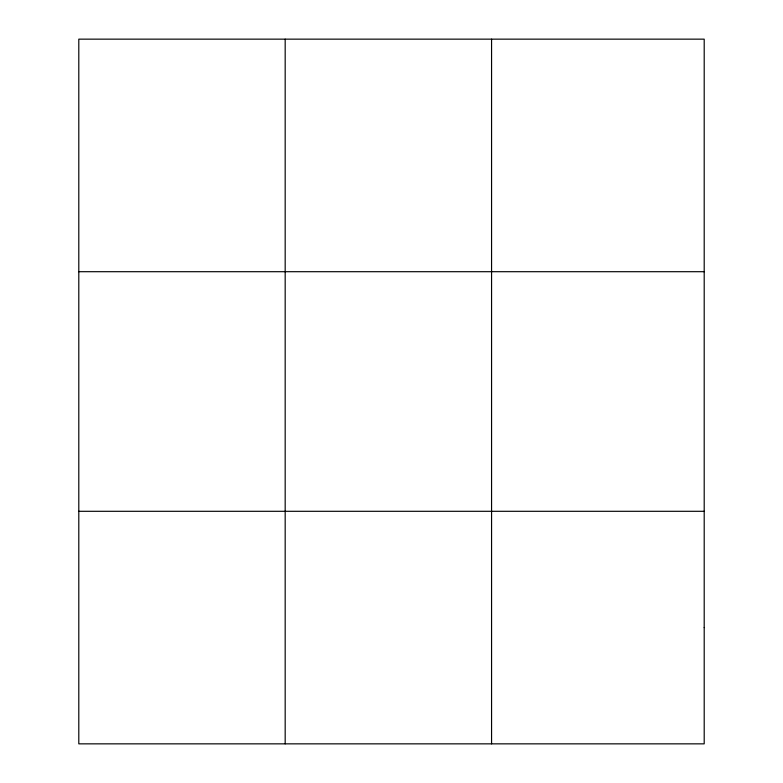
<?xml version="1.0" encoding="UTF-8"?>
<svg xmlns="http://www.w3.org/2000/svg" width="783" height="783" viewBox="0 0 783 783"><rect width="100%" height="100%" fill="white"/><g stroke="black" fill="none" stroke-linecap="round" stroke-linejoin="round"><path stroke-width="1.17" d="M285.178 39.15L285.178 743.85M491.567 39.15L491.567 743.85M78.799 271.701L704.201 271.701M78.799 511.299L704.201 511.299M704.201 627.575L704.201 743.85L78.799 743.85L78.799 39.15L704.201 39.15L704.201 627.575"/></g></svg>
